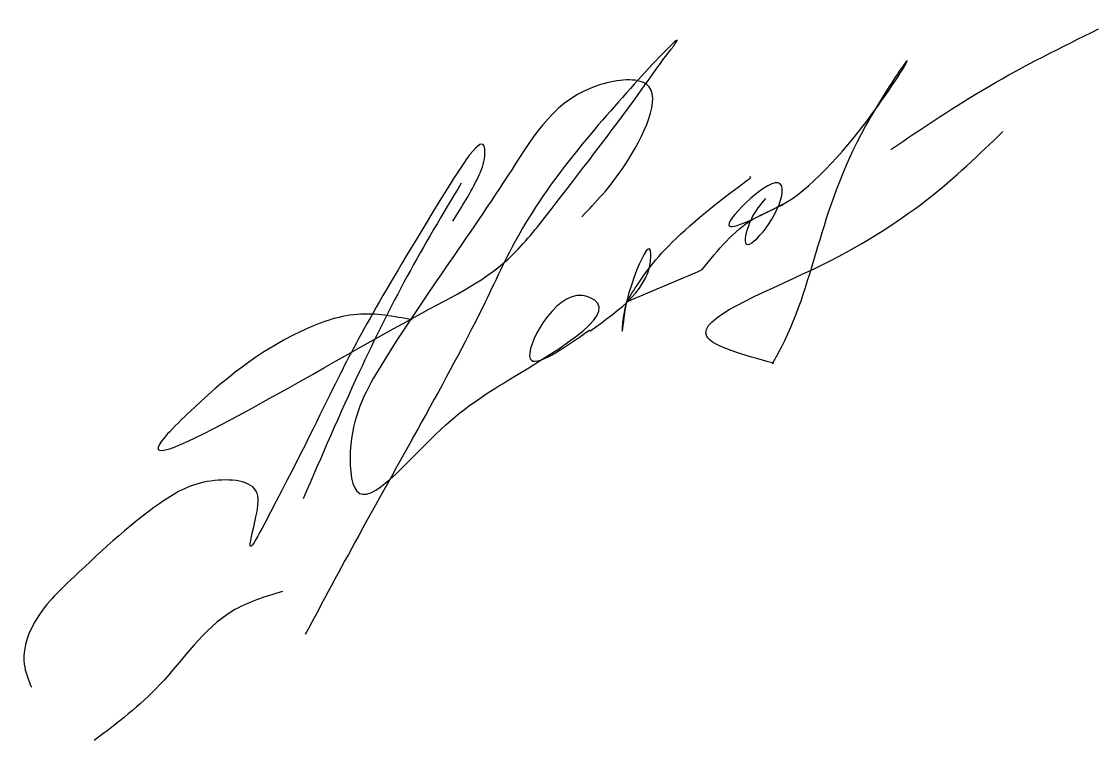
# Model space of a CAD drawing. Header units: inches. Extents: x -0.028 to 0.287, y -0.018 to 0.192.
import ezdxf

# ---------------------------------------------------------------- set-up
doc = ezdxf.new("R2010")
doc.units = ezdxf.units.IN
doc.header["$MEASUREMENT"] = 0
doc.layers.add('Слой1', color=5, linetype='Continuous')

msp = doc.modelspace()

# ---------------------------------------------------------------- linework, layer by layer
at = {"layer": 'Слой1', "color": 5}
for points in [[(0.08667, 0.10451), (0.07057, 0.10613), (0.05391, 0.10104), (0.02095, 0.07703), (0.01436, 0.07033), (0.08707, 0.10519), (0.1161, 0.12366), (0.12756, 0.13721), (0.15505, 0.1737), (0.16074, 0.18157), (0.16314, 0.18471), (0.14005, 0.16032), (0.10788, 0.10951), (0.07099, 0.04146), (0.05536, 0.01251)], [(0.22661, 0.15434), (0.25524, 0.17279), (0.28734, 0.18962)], [(0.17145, 0.1192), (0.18647, 0.13407), (0.19595, 0.13881), (0.23094, 0.17982), (0.21923, 0.16124), (0.1935, 0.09448), (0.19191, 0.09162)], [(0.13621, 0.13469), (0.14883, 0.1498), (0.15516, 0.17344), (0.1417, 0.17333), (0.11574, 0.14843), (0.07754, 0.0912), (0.06867, 0.06803), (0.07046, 0.0544), (0.0935, 0.07107), (0.11443, 0.08668)], [(0.09854, 0.13335), (0.1059, 0.14623), (0.10786, 0.15248), (0.10786, 0.15456), (0.09571, 0.14095), (0.06343, 0.08441), (0.0434, 0.04486), (0.03934, 0.03822), (0.04094, 0.04692), (0.04094, 0.05452), (0.0267, 0.05722), (0.01283, 0.05085), (-0.01394, 0.02776), (-0.02022, 0.02124), (-0.02684, 0.00383), (-0.02475, -0.00295)], [(0.19244, 0.09184), (0.17282, 0.09968), (0.20376, 0.11928), (0.2594, 0.15964)], [(0.18994, 0.13999), (0.18573, 0.13386), (0.18408, 0.12709), (0.19471, 0.14081), (0.19471, 0.14365), (0.17931, 0.13276), (0.19525, 0.13843)], [(0.14941, 0.1098), (0.18414, 0.14494), (0.18548, 0.14636), (0.18539, 0.14636)], [(0.10094, 0.14445), (0.08515, 0.11725), (0.07114, 0.08925), (0.05476, 0.05219)], [(0.13856, 0.10124), (0.15644, 0.12338), (0.15644, 0.1237), (0.14802, 0.10202), (0.14802, 0.10152), (0.14896, 0.10752), (0.14941, 0.1098)], [(0.1493, 0.10975), (0.17145, 0.1192)], [(0.11443, 0.08668), (0.13846, 0.11108), (0.13635, 0.11164), (0.12115, 0.0931), (0.13855, 0.10156)], [(0.04873, 0.02511), (0.03395, 0.01928), (0.01286, -0.00214), (-0.00634, -0.0185)]]:
    msp.add_spline(points, degree=3, dxfattribs=at)

doc.saveas('drawing.dxf')
